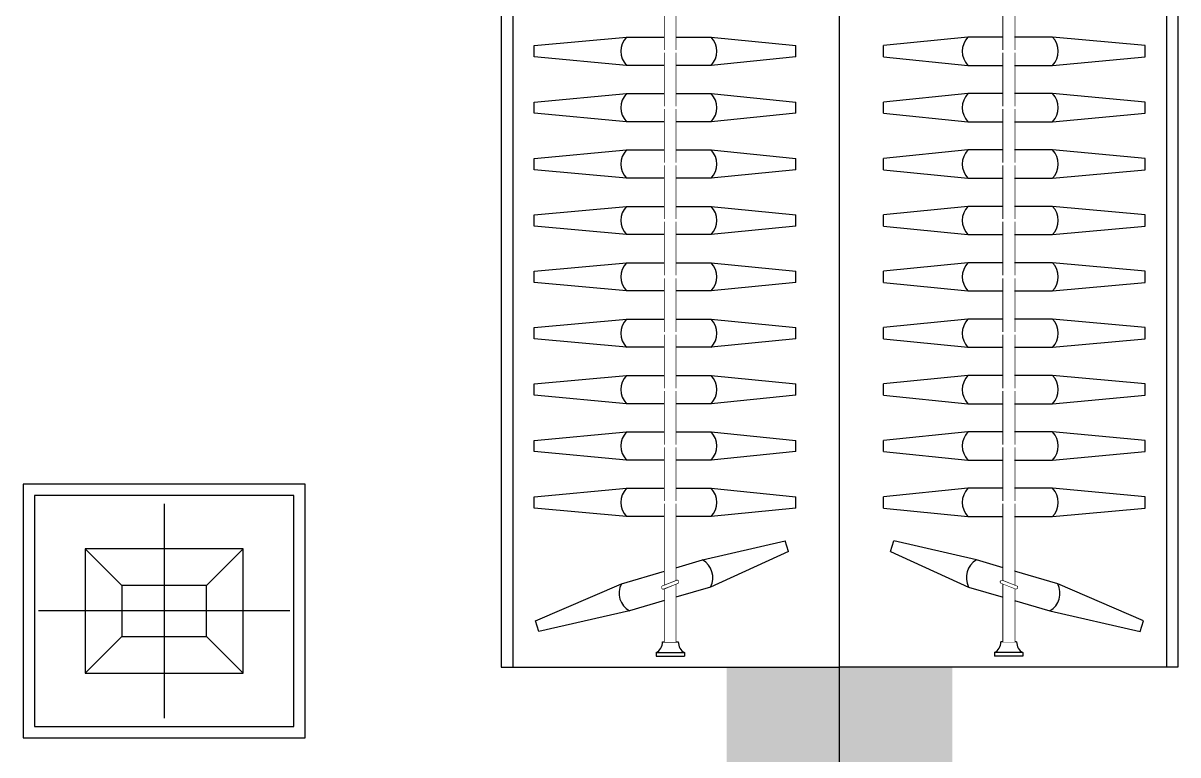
# Model space of a CAD drawing. Header units: millimetres. Extents: x -807114 to 42513, y -468455 to -61603.
# Drawn here: x 17732 to 19780, y -169035 to -167737 of the extents above; entities that cross this region are included whole.
import ezdxf

# ---------------------------------------------------------------- set-up
doc = ezdxf.new("R2010")
doc.units = ezdxf.units.MM
doc.header["$LTSCALE"] = 1000
doc.linetypes.add('DASH', pattern=[0.35, 0.25, -0.1])
doc.layers.add('FF-FURN', color=51, linetype='Continuous')
doc.layers.add('建-轴', color=1, linetype='Continuous')

# ---------------------------------------------------------------- blocks, each defined once
blk = doc.blocks.new('4afafaf2f2')
at = {"color": 59, "linetype": 'Continuous'}
for p, q in [((2143430.6, -977614.7), (2143430.6, -977169.2)), ((2143620.6, -977392), (2143240.6, -977392))]:
    blk.add_line(p, q, dxfattribs=at)
at = {"color": 57, "linetype": 'Continuous'}
for p, q in [((2143385.6, -977317), (2143320.6, -977252)), ((2143475.6, -977317), (2143540.6, -977252)), ((2143385.6, -977467), (2143320.6, -977532)), ((2143475.6, -977467), (2143540.6, -977532))]:
    blk.add_line(p, q, dxfattribs=at)
for points in [[(2143225.6, -977622), (2143635.6, -977622), (2143635.6, -977162), (2143225.6, -977162)], [(2143475.6, -977467), (2143475.6, -977317), (2143385.6, -977317), (2143385.6, -977467)]]:
    blk.add_lwpolyline(points, close=True, dxfattribs=at)
at = {"layer": 'FF-FURN'}
for points in [[(2143205.6, -977642), (2143655.6, -977642), (2143655.6, -977142), (2143205.6, -977142)], [(2143540.6, -977532), (2143540.6, -977252), (2143320.6, -977252), (2143320.6, -977532)]]:
    blk.add_lwpolyline(points, close=True, dxfattribs=at)

msp = doc.modelspace()

# ---------------------------------------------------------------- hatches: boundary and pattern name
h = msp.add_hatch(color=251)
h.dxf.hatch_style = 1
h.paths.add_polyline_path([(18979.8, -168879.6), (18979.8, -169279.6), (19379.8, -169279.6), (19379.8, -168879.6)])

# ---------------------------------------------------------------- linework, layer by layer
at = {"color": 8, "ltscale": 750}
for p, q in [((19179.8, -168879.6), (19179.8, -166379.6)), ((19179.8, -168879.6), (19179.8, -166379.6)), ((19779.8, -166949.3), (19779.8, -168879.6)), ((18579.8, -166979.6), (18579.8, -168879.6)), ((19759.7, -166991.4), (19759.7, -168879.6)), ((18600.6, -167011), (18600.6, -168879.6)), ((18638, -167777.1), (18802.1, -167762.1)), ((18638, -167797.1), (18638, -167777.1)), ((18952.1, -167762.1), (19102.1, -167777.1)), ((19102.1, -167797.1), (19102.1, -167777.1)), ((19557.5, -167812.1), (19721.5, -167797.1)), ((19721.5, -167877.1), (19557.5, -167862.1)), ((19721.5, -167897.1), (19721.5, -167877.1)), ((19557.5, -167912.1), (19721.5, -167897.1)), ((19721.5, -167977.1), (19557.5, -167962.1)), ((19721.5, -167997.1), (19721.5, -167977.1)), ((19557.5, -168012.1), (19721.5, -167997.1))]:
    msp.add_line(p, q, dxfattribs=at)
at = {"color": 8}
for p, q in [((19407.5, -167762.1), (19257.5, -167777.1)), ((19257.5, -167797.1), (19257.5, -167777.1)), ((19721.5, -167777.1), (19557.5, -167762.1)), ((19721.5, -167797.1), (19721.5, -167777.1)), ((18802.1, -167812.1), (18638, -167797.1)), ((19102.1, -167797.1), (18952.1, -167812.1)), ((19257.5, -167797.1), (19407.5, -167812.1)), ((18638, -167877.1), (18802.1, -167862.1)), ((18952.1, -167862.1), (19102.1, -167877.1)), ((19407.5, -167862.1), (19257.5, -167877.1)), ((18638, -167897.1), (18638, -167877.1)), ((19102.1, -167897.1), (19102.1, -167877.1)), ((19257.5, -167897.1), (19257.5, -167877.1)), ((18802.1, -167912.1), (18638, -167897.1)), ((19102.1, -167897.1), (18952.1, -167912.1)), ((19257.5, -167897.1), (19407.5, -167912.1)), ((18638, -167977.1), (18802.1, -167962.1)), ((18952.1, -167962.1), (19102.1, -167977.1)), ((19407.5, -167962.1), (19257.5, -167977.1)), ((18638, -167997.1), (18638, -167977.1)), ((19102.1, -167997.1), (19102.1, -167977.1)), ((19257.5, -167997.1), (19257.5, -167977.1)), ((18802.1, -168012.1), (18638, -167997.1)), ((19102.1, -167997.1), (18952.1, -168012.1)), ((19257.5, -167997.1), (19407.5, -168012.1)), ((18638, -168077.1), (18802.1, -168062.1)), ((18952.1, -168062.1), (19102.1, -168077.1)), ((19407.5, -168062.1), (19257.5, -168077.1)), ((19721.5, -168077.1), (19557.5, -168062.1)), ((18638, -168097.1), (18638, -168077.1)), ((19102.1, -168097.1), (19102.1, -168077.1)), ((19257.5, -168097.1), (19257.5, -168077.1)), ((19721.5, -168097.1), (19721.5, -168077.1)), ((18802.1, -168112.1), (18638, -168097.1)), ((19102.1, -168097.1), (18952.1, -168112.1)), ((19257.5, -168097.1), (19407.5, -168112.1)), ((19557.5, -168112.1), (19721.5, -168097.1)), ((18638, -168177.1), (18802.1, -168162.1)), ((18952.1, -168162.1), (19102.1, -168177.1)), ((19407.5, -168162.1), (19257.5, -168177.1)), ((19721.5, -168177.1), (19557.5, -168162.1)), ((18638, -168197.1), (18638, -168177.1)), ((19102.1, -168197.1), (19102.1, -168177.1)), ((19257.5, -168197.1), (19257.5, -168177.1)), ((19721.5, -168197.1), (19721.5, -168177.1)), ((18802.1, -168212.1), (18638, -168197.1)), ((19102.1, -168197.1), (18952.1, -168212.1)), ((19257.5, -168197.1), (19407.5, -168212.1)), ((19557.5, -168212.1), (19721.5, -168197.1)), ((18638, -168277.1), (18802.1, -168262.1)), ((18952.1, -168262.1), (19102.1, -168277.1)), ((19407.5, -168262.1), (19257.5, -168277.1)), ((19721.5, -168277.1), (19557.5, -168262.1)), ((18638, -168297.1), (18638, -168277.1)), ((19102.1, -168297.1), (19102.1, -168277.1)), ((19257.5, -168297.1), (19257.5, -168277.1)), ((19721.5, -168297.1), (19721.5, -168277.1)), ((18802.1, -168312.1), (18638, -168297.1)), ((19102.1, -168297.1), (18952.1, -168312.1)), ((19257.5, -168297.1), (19407.5, -168312.1)), ((19557.5, -168312.1), (19721.5, -168297.1)), ((18638, -168377.1), (18802.1, -168362.1)), ((18952.1, -168362.1), (19102.1, -168377.1)), ((19407.5, -168362.1), (19257.5, -168377.1)), ((19721.5, -168377.1), (19557.5, -168362.1)), ((18638, -168397.1), (18638, -168377.1)), ((19102.1, -168397.1), (19102.1, -168377.1)), ((19257.5, -168397.1), (19257.5, -168377.1)), ((19721.5, -168397.1), (19721.5, -168377.1)), ((18802.1, -168412.1), (18638, -168397.1)), ((19102.1, -168397.1), (18952.1, -168412.1)), ((19257.5, -168397.1), (19407.5, -168412.1)), ((19557.5, -168412.1), (19721.5, -168397.1)), ((18638, -168477.1), (18802.1, -168462.1)), ((18638, -168497.1), (18638, -168477.1)), ((18952.1, -168462.1), (19102.1, -168477.1)), ((19102.1, -168497.1), (19102.1, -168477.1)), ((19407.5, -168462.1), (19257.5, -168477.1)), ((19257.5, -168497.1), (19257.5, -168477.1)), ((19721.5, -168477.1), (19557.5, -168462.1)), ((19721.5, -168497.1), (19721.5, -168477.1)), ((18802.1, -168512.1), (18638, -168497.1)), ((19102.1, -168497.1), (18952.1, -168512.1)), ((19257.5, -168497.1), (19407.5, -168512.1)), ((19557.5, -168512.1), (19721.5, -168497.1)), ((18638, -168577.1), (18802.1, -168562.1)), ((18638, -168597.1), (18638, -168577.1)), ((18952.1, -168562.1), (19102.1, -168577.1)), ((19102.1, -168597.1), (19102.1, -168577.1)), ((19407.5, -168562.1), (19257.5, -168577.1)), ((19257.5, -168597.1), (19257.5, -168577.1)), ((19721.5, -168577.1), (19557.5, -168562.1)), ((19721.5, -168597.1), (19721.5, -168577.1)), ((18802.1, -168612.1), (18638, -168597.1)), ((19102.1, -168597.1), (18952.1, -168612.1)), ((19257.5, -168597.1), (19407.5, -168612.1)), ((19557.5, -168612.1), (19721.5, -168597.1)), ((18936.8, -168689.2), (19083.5, -168655)), ((19089.2, -168674.2), (19083.5, -168655)), ((19270.4, -168674.2), (19276.1, -168655)), ((19422.8, -168689.2), (19276.1, -168655)), ((19089.2, -168674.2), (18950.9, -168737.2)), ((19270.4, -168674.2), (19408.6, -168737.2)), ((18640.8, -168796.9), (18792.9, -168731.7)), ((19718.7, -168796.9), (19566.6, -168731.7)), ((18807.1, -168779.6), (18646.5, -168816.1)), ((19552.5, -168779.6), (19713.1, -168816.1)), ((18646.5, -168816.1), (18640.8, -168796.9)), ((19713.1, -168816.1), (19718.7, -168796.9)), ((18865.8, -168834.6), (18893.8, -168834.6)), ((18865.8, -168834.6), (18893.8, -168834.6)), ((19493.8, -168834.6), (19465.8, -168834.6)), ((19493.8, -168834.6), (19465.8, -168834.6)), ((18854.8, -168853.6), (18904.8, -168853.6)), ((18854.8, -168853.6), (18854.8, -168859.6)), ((18854.8, -168853.6), (18904.8, -168853.6)), ((18854.8, -168853.6), (18854.8, -168859.6)), ((18854.8, -168859.6), (18904.8, -168859.6)), ((18904.8, -168853.6), (18904.8, -168859.6)), ((18904.8, -168853.6), (18904.8, -168859.6)), ((19504.8, -168853.6), (19454.8, -168853.6)), ((19454.8, -168853.6), (19454.8, -168859.6)), ((19504.8, -168853.6), (19454.8, -168853.6)), ((19454.8, -168853.6), (19454.8, -168859.6)), ((19504.8, -168859.6), (19454.8, -168859.6)), ((19504.8, -168853.6), (19504.8, -168859.6)), ((19504.8, -168853.6), (19504.8, -168859.6))]:
    msp.add_line(p, q, dxfattribs=at)
at = {"ltscale": 750}
for p in [(18579.8, -168879.6), (19779.8, -168879.6)]:
    msp.add_line(p, (19179.8, -168879.6), dxfattribs=at)
at = {"color": 8, "ltscale": 750}
for points in [[(18889.4, -168834.6), (18889.4, -166712.4), (18869.4, -166712.4), (18869.4, -168834.6)], [(19470.1, -168834.6), (19470.1, -166715.2), (19490.1, -166715.2), (19490.1, -168834.6)]]:
    msp.add_lwpolyline(points, close=True, dxfattribs=at)
for centre, start, end in [((18828.3, -167787.1), 136.3972, 223.6028), ((18925.8, -167787.1), 316.3972, 43.6028), ((19531.2, -167787.1), 316.3972, 43.6028), ((19531.2, -167887.1), 316.3972, 43.6028), ((19531.2, -167987.1), 316.3972, 43.6028)]:
    msp.add_arc(centre, 36.3, start, end, dxfattribs=at)
at = {"color": 250}
for centre, start, end in [((19433.7, -167787.1), 136.3972, 223.6028), ((18828.3, -167887.1), 136.3972, 223.6028), ((18925.8, -167887.1), 316.3972, 43.6028), ((19433.7, -167887.1), 136.3972, 223.6028), ((18828.3, -167987.1), 136.3972, 223.6028), ((18925.8, -167987.1), 316.3972, 43.6028), ((19433.7, -167987.1), 136.3972, 223.6028), ((18828.3, -168087.1), 136.3972, 223.6028), ((18925.8, -168087.1), 316.3972, 43.6028), ((19433.7, -168087.1), 136.3972, 223.6028), ((19531.2, -168087.1), 316.3972, 43.6028), ((18828.3, -168187.1), 136.3972, 223.6028), ((18925.8, -168187.1), 316.3972, 43.6028), ((19433.7, -168187.1), 136.3972, 223.6028), ((19531.2, -168187.1), 316.3972, 43.6028), ((18828.3, -168287.1), 136.3972, 223.6028), ((18925.8, -168287.1), 316.3972, 43.6028), ((19433.7, -168287.1), 136.3972, 223.6028), ((19531.2, -168287.1), 316.3972, 43.6028), ((18828.3, -168387.1), 136.3972, 223.6028), ((18925.8, -168387.1), 316.3972, 43.6028), ((19433.7, -168387.1), 136.3972, 223.6028), ((19531.2, -168387.1), 316.3972, 43.6028), ((18828.3, -168487.1), 136.3972, 223.6028), ((18925.8, -168487.1), 316.3972, 43.6028), ((19433.7, -168487.1), 136.3972, 223.6028), ((19531.2, -168487.1), 316.3972, 43.6028), ((18828.3, -168587.1), 136.3972, 223.6028), ((18925.8, -168587.1), 316.3972, 43.6028), ((19433.7, -168587.1), 136.3972, 223.6028), ((19531.2, -168587.1), 316.3972, 43.6028), ((18918.7, -168720.6), 332.8523, 60.0579), ((19440.9, -168720.6), 119.9421, 207.1477), ((18825.2, -168748.2), 152.8523, 240.0579), ((19534.4, -168748.2), 299.9421, 27.1477)]:
    msp.add_arc(centre, 36.3, start, end, dxfattribs=at)
at = {"color": 8}
for centre, start, end in [((18843.8, -168834.6), 299.9156, 359.9473), ((18843.8, -168834.6), 299.9156, 359.9473), ((18915.7, -168834.6), 180.0527, 240.0844), ((18915.7, -168834.6), 180.0527, 240.0844), ((19443.8, -168834.6), 299.9156, 359.9473), ((19443.8, -168834.6), 299.9156, 359.9473), ((19515.7, -168834.6), 180.0527, 240.0844), ((19515.7, -168834.6), 180.0527, 240.0844)]:
    msp.add_arc(centre, 21.9, start, end, dxfattribs=at)
at = {"layer": '建-轴', "linetype": 'DASH'}
msp.add_line((19179.8, -178919.6), (19179.8, -164359.6), dxfattribs=at)

# ---------------------------------------------------------------- block references
at = {"rotation": 90.00000000000018}
msp.add_blockref('4afafaf2f2', (-959410, -2312210.3), dxfattribs=at)

# ---------------------------------------------------------------- next in the draw order: wipeouts: each hides what was drawn before it
at = {"color": 8, "ltscale": 750}
for points in [[(18889.4, -168834.6), (18889.4, -166712.4), (18869.4, -166712.4), (18869.4, -168834.6)], [(19470.1, -168834.6), (19470.1, -166715.2), (19490.1, -166715.2), (19490.1, -168834.6)]]:
    msp.add_wipeout(points, dxfattribs=at)

# ---------------------------------------------------------------- next in the draw order: linework, layer by layer
at = {"color": 8}
for p, q in [((18802.1, -167762.1), (18869.4, -167762.1)), ((18889.4, -167762.1), (18952.1, -167762.1)), ((19470.1, -167762.1), (19407.5, -167762.1)), ((19557.5, -167762.1), (19490.1, -167762.1)), ((18869.4, -167812.1), (18802.1, -167812.1)), ((18952.1, -167812.1), (18889.4, -167812.1)), ((18802.1, -167862.1), (18869.4, -167862.1)), ((18889.4, -167862.1), (18952.1, -167862.1)), ((18869.4, -167912.1), (18802.1, -167912.1)), ((18952.1, -167912.1), (18889.4, -167912.1)), ((18802.1, -167962.1), (18869.4, -167962.1)), ((18889.4, -167962.1), (18952.1, -167962.1)), ((18869.4, -168012.1), (18802.1, -168012.1)), ((18952.1, -168012.1), (18889.4, -168012.1)), ((19407.5, -168012.1), (19470.1, -168012.1)), ((19490.1, -168012.1), (19557.5, -168012.1)), ((18802.1, -168062.1), (18869.4, -168062.1)), ((18889.4, -168062.1), (18952.1, -168062.1)), ((19470.1, -168062.1), (19407.5, -168062.1)), ((19557.5, -168062.1), (19490.1, -168062.1)), ((18869.4, -168112.1), (18802.1, -168112.1)), ((18952.1, -168112.1), (18889.4, -168112.1)), ((19407.5, -168112.1), (19470.1, -168112.1)), ((19490.1, -168112.1), (19557.5, -168112.1)), ((18802.1, -168162.1), (18869.4, -168162.1)), ((18889.4, -168162.1), (18952.1, -168162.1)), ((19470.1, -168162.1), (19407.5, -168162.1)), ((19557.5, -168162.1), (19490.1, -168162.1)), ((18869.4, -168212.1), (18802.1, -168212.1)), ((18952.1, -168212.1), (18889.4, -168212.1)), ((19407.5, -168212.1), (19470.1, -168212.1)), ((19490.1, -168212.1), (19557.5, -168212.1)), ((18802.1, -168262.1), (18869.4, -168262.1)), ((18889.4, -168262.1), (18952.1, -168262.1)), ((19470.1, -168262.1), (19407.5, -168262.1)), ((19557.5, -168262.1), (19490.1, -168262.1)), ((18869.4, -168312.1), (18802.1, -168312.1)), ((18952.1, -168312.1), (18889.4, -168312.1)), ((19407.5, -168312.1), (19470.1, -168312.1)), ((19490.1, -168312.1), (19557.5, -168312.1)), ((18802.1, -168362.1), (18869.4, -168362.1)), ((18889.4, -168362.1), (18952.1, -168362.1)), ((19470.1, -168362.1), (19407.5, -168362.1)), ((19557.5, -168362.1), (19490.1, -168362.1)), ((18869.4, -168412.1), (18802.1, -168412.1)), ((18952.1, -168412.1), (18889.4, -168412.1)), ((19407.5, -168412.1), (19470.1, -168412.1)), ((19490.1, -168412.1), (19557.5, -168412.1)), ((18802.1, -168462.1), (18869.4, -168462.1)), ((18889.4, -168462.1), (18952.1, -168462.1)), ((19470.1, -168462.1), (19407.5, -168462.1)), ((19557.5, -168462.1), (19490.1, -168462.1)), ((18869.4, -168512.1), (18802.1, -168512.1)), ((18952.1, -168512.1), (18889.4, -168512.1)), ((19407.5, -168512.1), (19470.1, -168512.1)), ((19490.1, -168512.1), (19557.5, -168512.1)), ((18802.1, -168562.1), (18869.4, -168562.1)), ((18889.4, -168562.1), (18952.1, -168562.1)), ((19470.1, -168562.1), (19407.5, -168562.1)), ((19557.5, -168562.1), (19490.1, -168562.1)), ((18869.4, -168612.1), (18802.1, -168612.1)), ((18952.1, -168612.1), (18889.4, -168612.1)), ((19407.5, -168612.1), (19470.1, -168612.1)), ((19490.1, -168612.1), (19557.5, -168612.1)), ((18889.4, -168703.2), (18936.8, -168689.2)), ((19470.1, -168703.2), (19422.8, -168689.2)), ((18869.4, -168761.2), (18807.1, -168779.6)), ((19490.1, -168761.2), (19552.5, -168779.6))]:
    msp.add_line(p, q, dxfattribs=at)
at = {"color": 8, "ltscale": 750}
for p, q in [((19407.5, -167812.1), (19470.1, -167812.1)), ((19490.1, -167812.1), (19557.5, -167812.1)), ((19470.1, -167862.1), (19407.5, -167862.1)), ((19557.5, -167862.1), (19490.1, -167862.1)), ((19407.5, -167912.1), (19470.1, -167912.1)), ((19490.1, -167912.1), (19557.5, -167912.1)), ((19470.1, -167962.1), (19407.5, -167962.1)), ((19557.5, -167962.1), (19490.1, -167962.1))]:
    msp.add_line(p, q, dxfattribs=at)
for points in [[(18889.7, -168731.6), (18893, -168730.3), (18893.5, -168729.9), (18893.8, -168729.6), (18894, -168729.3), (18894.1, -168728.8), (18894.2, -168728.4), (18894.2, -168728), (18894.2, -168727.7), (18894.1, -168727.3), (18893.9, -168727.1), (18893.8, -168726.8), (18893.6, -168726.5), (18893.3, -168726.3), (18893.1, -168726.1), (18892.8, -168726), (18892.6, -168725.9), (18892.2, -168725.8), (18891.8, -168725.7), (18891.4, -168725.7), (18891.3, -168725.8), (18865.7, -168735.8), (18865.6, -168735.9), (18865.5, -168736), (18865.3, -168736.2), (18865.2, -168736.2), (18865.1, -168736.4), (18865, -168736.5), (18864.9, -168736.7), (18864.8, -168736.9), (18864.7, -168737.1), (18864.7, -168737.3), (18864.6, -168737.5), (18864.6, -168737.9), (18864.6, -168738.1), (18864.6, -168738.2), (18864.6, -168738.4), (18864.7, -168738.6), (18864.8, -168738.9), (18864.9, -168739), (18865, -168739.2), (18865, -168739.3), (18865.1, -168739.4), (18865.3, -168739.6), (18865.4, -168739.7), (18865.5, -168739.8), (18865.6, -168739.9), (18865.7, -168740), (18865.9, -168740.1), (18866, -168740.1), (18866.2, -168740.2), (18866.3, -168740.3), (18866.5, -168740.3), (18866.7, -168740.3), (18866.8, -168740.4), (18867, -168740.4), (18867.2, -168740.4), (18867.3, -168740.3), (18867.5, -168740.3), (18867.7, -168740.2)], [(19469.8, -168731.6), (19466.6, -168730.3), (19466, -168729.9), (19465.8, -168729.6), (19465.6, -168729.3), (19465.4, -168728.8), (19465.4, -168728.4), (19465.4, -168728), (19465.4, -168727.7), (19465.5, -168727.3), (19465.6, -168727.1), (19465.8, -168726.8), (19466, -168726.5), (19466.2, -168726.3), (19466.5, -168726.1), (19466.8, -168726), (19467, -168725.9), (19467.4, -168725.8), (19467.8, -168725.7), (19468.2, -168725.7), (19468.2, -168725.8), (19493.9, -168735.8), (19494, -168735.9), (19494.1, -168736), (19494.2, -168736.2), (19494.3, -168736.2), (19494.4, -168736.4), (19494.5, -168736.5), (19494.7, -168736.7), (19494.7, -168736.9), (19494.8, -168737.1), (19494.9, -168737.3), (19494.9, -168737.5), (19494.9, -168737.9), (19495, -168738.1), (19494.9, -168738.2), (19494.9, -168738.4), (19494.9, -168738.6), (19494.8, -168738.9), (19494.7, -168739), (19494.6, -168739.2), (19494.5, -168739.3), (19494.4, -168739.4), (19494.3, -168739.6), (19494.2, -168739.7), (19494.1, -168739.8), (19493.9, -168739.9), (19493.8, -168740), (19493.7, -168740.1), (19493.5, -168740.1), (19493.4, -168740.2), (19493.2, -168740.3), (19493, -168740.3), (19492.8, -168740.3), (19492.7, -168740.4), (19492.6, -168740.4), (19492.4, -168740.4), (19492.2, -168740.3), (19492, -168740.3), (19491.8, -168740.2)]]:
    msp.add_lwpolyline(points, close=True, dxfattribs=at)

# ---------------------------------------------------------------- next in the draw order: wipeouts: each hides what was drawn before it
for points in [[(18889.6, -167789.5), (18893.1, -167789.5), (18893.8, -167789.3), (18894.1, -167789.1), (18894.4, -167788.9), (18894.7, -167788.5), (18894.9, -167788.2), (18895, -167787.9), (18895.1, -167787.5), (18895.2, -167787.2), (18895.1, -167786.9), (18895.1, -167786.5), (18895, -167786.2), (18894.9, -167785.9), (18894.7, -167785.7), (18894.5, -167785.4), (18894.3, -167785.2), (18894, -167785), (18893.6, -167784.8), (18893.3, -167784.7), (18893.2, -167784.7), (18865.7, -167784.7), (18865.5, -167784.7), (18865.4, -167784.7), (18865.2, -167784.8), (18865.1, -167784.9), (18864.9, -167785), (18864.8, -167785.1), (18864.6, -167785.2), (18864.5, -167785.3), (18864.3, -167785.5), (18864.2, -167785.6), (18864, -167785.9), (18863.9, -167786.2), (18863.8, -167786.3), (18863.8, -167786.5), (18863.7, -167786.6), (18863.7, -167786.9), (18863.7, -167787.2), (18863.7, -167787.3), (18863.7, -167787.5), (18863.8, -167787.7), (18863.8, -167787.8), (18863.9, -167788), (18863.9, -167788.1), (18864, -167788.3), (18864.1, -167788.4), (18864.2, -167788.6), (18864.3, -167788.7), (18864.4, -167788.8), (18864.5, -167788.9), (18864.6, -167789), (18864.8, -167789.1), (18865, -167789.2), (18865.1, -167789.3), (18865.2, -167789.3), (18865.4, -167789.4), (18865.5, -167789.5), (18865.7, -167789.5), (18865.9, -167789.5)], [(19470, -167789.5), (19466.5, -167789.5), (19465.8, -167789.3), (19465.5, -167789.1), (19465.2, -167788.9), (19464.9, -167788.5), (19464.7, -167788.2), (19464.5, -167787.9), (19464.4, -167787.5), (19464.4, -167787.2), (19464.4, -167786.9), (19464.5, -167786.5), (19464.5, -167786.2), (19464.7, -167785.9), (19464.9, -167785.7), (19465.1, -167785.4), (19465.2, -167785.2), (19465.6, -167785), (19465.9, -167784.8), (19466.3, -167784.7), (19466.4, -167784.7), (19493.9, -167784.7), (19494, -167784.7), (19494.1, -167784.7), (19494.4, -167784.8), (19494.5, -167784.9), (19494.6, -167785), (19494.8, -167785.1), (19495, -167785.2), (19495.1, -167785.3), (19495.2, -167785.5), (19495.4, -167785.6), (19495.5, -167785.9), (19495.6, -167786.2), (19495.7, -167786.3), (19495.8, -167786.5), (19495.8, -167786.6), (19495.8, -167786.9), (19495.8, -167787.2), (19495.8, -167787.3), (19495.8, -167787.5), (19495.8, -167787.7), (19495.7, -167787.8), (19495.7, -167788), (19495.6, -167788.1), (19495.5, -167788.3), (19495.4, -167788.4), (19495.4, -167788.6), (19495.3, -167788.7), (19495.2, -167788.8), (19495, -167788.9), (19494.9, -167789), (19494.8, -167789.1), (19494.6, -167789.2), (19494.5, -167789.3), (19494.4, -167789.3), (19494.2, -167789.4), (19494, -167789.5), (19493.8, -167789.5), (19493.6, -167789.5)], [(18889.6, -167889.5), (18893.1, -167889.5), (18893.8, -167889.3), (18894.1, -167889.1), (18894.4, -167888.9), (18894.7, -167888.5), (18894.9, -167888.2), (18895, -167887.9), (18895.1, -167887.5), (18895.2, -167887.2), (18895.1, -167886.9), (18895.1, -167886.5), (18895, -167886.2), (18894.9, -167885.9), (18894.7, -167885.7), (18894.5, -167885.4), (18894.3, -167885.2), (18894, -167885), (18893.6, -167884.8), (18893.3, -167884.7), (18893.2, -167884.7), (18865.7, -167884.7), (18865.5, -167884.7), (18865.4, -167884.7), (18865.2, -167884.8), (18865.1, -167884.9), (18864.9, -167885), (18864.8, -167885.1), (18864.6, -167885.2), (18864.5, -167885.3), (18864.3, -167885.5), (18864.2, -167885.6), (18864, -167885.9), (18863.9, -167886.2), (18863.8, -167886.3), (18863.8, -167886.5), (18863.7, -167886.6), (18863.7, -167886.9), (18863.7, -167887.2), (18863.7, -167887.3), (18863.7, -167887.5), (18863.8, -167887.7), (18863.8, -167887.8), (18863.9, -167888), (18863.9, -167888.1), (18864, -167888.3), (18864.1, -167888.4), (18864.2, -167888.6), (18864.3, -167888.7), (18864.4, -167888.8), (18864.5, -167888.9), (18864.6, -167889), (18864.8, -167889.1), (18865, -167889.2), (18865.1, -167889.3), (18865.2, -167889.3), (18865.4, -167889.4), (18865.5, -167889.5), (18865.7, -167889.5), (18865.9, -167889.5)], [(19470, -167889.5), (19466.5, -167889.5), (19465.8, -167889.3), (19465.5, -167889.1), (19465.2, -167888.9), (19464.9, -167888.5), (19464.7, -167888.2), (19464.5, -167887.9), (19464.4, -167887.5), (19464.4, -167887.2), (19464.4, -167886.9), (19464.5, -167886.5), (19464.5, -167886.2), (19464.7, -167885.9), (19464.9, -167885.7), (19465.1, -167885.4), (19465.2, -167885.2), (19465.6, -167885), (19465.9, -167884.8), (19466.3, -167884.7), (19466.4, -167884.7), (19493.9, -167884.7), (19494, -167884.7), (19494.1, -167884.7), (19494.4, -167884.8), (19494.5, -167884.9), (19494.6, -167885), (19494.8, -167885.1), (19495, -167885.2), (19495.1, -167885.3), (19495.2, -167885.5), (19495.4, -167885.6), (19495.5, -167885.9), (19495.6, -167886.2), (19495.7, -167886.3), (19495.8, -167886.5), (19495.8, -167886.6), (19495.8, -167886.9), (19495.8, -167887.2), (19495.8, -167887.3), (19495.8, -167887.5), (19495.8, -167887.7), (19495.7, -167887.8), (19495.7, -167888), (19495.6, -167888.1), (19495.5, -167888.3), (19495.4, -167888.4), (19495.4, -167888.6), (19495.3, -167888.7), (19495.2, -167888.8), (19495, -167888.9), (19494.9, -167889), (19494.8, -167889.1), (19494.6, -167889.2), (19494.5, -167889.3), (19494.4, -167889.3), (19494.2, -167889.4), (19494, -167889.5), (19493.8, -167889.5), (19493.6, -167889.5)], [(18889.6, -167989.5), (18893.1, -167989.5), (18893.8, -167989.3), (18894.1, -167989.1), (18894.4, -167988.9), (18894.7, -167988.5), (18894.9, -167988.2), (18895, -167987.9), (18895.1, -167987.5), (18895.2, -167987.2), (18895.1, -167986.9), (18895.1, -167986.5), (18895, -167986.2), (18894.9, -167985.9), (18894.7, -167985.7), (18894.5, -167985.4), (18894.3, -167985.2), (18894, -167985), (18893.6, -167984.8), (18893.3, -167984.7), (18893.2, -167984.7), (18865.7, -167984.7), (18865.5, -167984.7), (18865.4, -167984.7), (18865.2, -167984.8), (18865.1, -167984.9), (18864.9, -167985), (18864.8, -167985.1), (18864.6, -167985.2), (18864.5, -167985.3), (18864.3, -167985.5), (18864.2, -167985.6), (18864, -167985.9), (18863.9, -167986.2), (18863.8, -167986.3), (18863.8, -167986.5), (18863.7, -167986.6), (18863.7, -167986.9), (18863.7, -167987.2), (18863.7, -167987.3), (18863.7, -167987.5), (18863.8, -167987.7), (18863.8, -167987.8), (18863.9, -167988), (18863.9, -167988.1), (18864, -167988.3), (18864.1, -167988.4), (18864.2, -167988.6), (18864.3, -167988.7), (18864.4, -167988.8), (18864.5, -167988.9), (18864.6, -167989), (18864.8, -167989.1), (18865, -167989.2), (18865.1, -167989.3), (18865.2, -167989.3), (18865.4, -167989.4), (18865.5, -167989.5), (18865.7, -167989.5), (18865.9, -167989.5)], [(19470, -167989.5), (19466.5, -167989.5), (19465.8, -167989.3), (19465.5, -167989.1), (19465.2, -167988.9), (19464.9, -167988.5), (19464.7, -167988.2), (19464.5, -167987.9), (19464.4, -167987.5), (19464.4, -167987.2), (19464.4, -167986.9), (19464.5, -167986.5), (19464.5, -167986.2), (19464.7, -167985.9), (19464.9, -167985.7), (19465.1, -167985.4), (19465.2, -167985.2), (19465.6, -167985), (19465.9, -167984.8), (19466.3, -167984.7), (19466.4, -167984.7), (19493.9, -167984.7), (19494, -167984.7), (19494.1, -167984.7), (19494.4, -167984.8), (19494.5, -167984.9), (19494.6, -167985), (19494.8, -167985.1), (19495, -167985.2), (19495.1, -167985.3), (19495.2, -167985.5), (19495.4, -167985.6), (19495.5, -167985.9), (19495.6, -167986.2), (19495.7, -167986.3), (19495.8, -167986.5), (19495.8, -167986.6), (19495.8, -167986.9), (19495.8, -167987.2), (19495.8, -167987.3), (19495.8, -167987.5), (19495.8, -167987.7), (19495.7, -167987.8), (19495.7, -167988), (19495.6, -167988.1), (19495.5, -167988.3), (19495.4, -167988.4), (19495.4, -167988.6), (19495.3, -167988.7), (19495.2, -167988.8), (19495, -167988.9), (19494.9, -167989), (19494.8, -167989.1), (19494.6, -167989.2), (19494.5, -167989.3), (19494.4, -167989.3), (19494.2, -167989.4), (19494, -167989.5), (19493.8, -167989.5), (19493.6, -167989.5)], [(18889.6, -168089.5), (18893.1, -168089.5), (18893.8, -168089.3), (18894.1, -168089.1), (18894.4, -168088.9), (18894.7, -168088.5), (18894.9, -168088.2), (18895, -168087.9), (18895.1, -168087.5), (18895.2, -168087.2), (18895.1, -168086.9), (18895.1, -168086.5), (18895, -168086.2), (18894.9, -168085.9), (18894.7, -168085.7), (18894.5, -168085.4), (18894.3, -168085.2), (18894, -168085), (18893.6, -168084.8), (18893.3, -168084.7), (18893.2, -168084.7), (18865.7, -168084.7), (18865.5, -168084.7), (18865.4, -168084.7), (18865.2, -168084.8), (18865.1, -168084.9), (18864.9, -168085), (18864.8, -168085.1), (18864.6, -168085.2), (18864.5, -168085.3), (18864.3, -168085.5), (18864.2, -168085.6), (18864, -168085.9), (18863.9, -168086.2), (18863.8, -168086.3), (18863.8, -168086.5), (18863.7, -168086.6), (18863.7, -168086.9), (18863.7, -168087.2), (18863.7, -168087.3), (18863.7, -168087.5), (18863.8, -168087.7), (18863.8, -168087.8), (18863.9, -168088), (18863.9, -168088.1), (18864, -168088.3), (18864.1, -168088.4), (18864.2, -168088.6), (18864.3, -168088.7), (18864.4, -168088.8), (18864.5, -168088.9), (18864.6, -168089), (18864.8, -168089.1), (18865, -168089.2), (18865.1, -168089.3), (18865.2, -168089.3), (18865.4, -168089.4), (18865.5, -168089.5), (18865.7, -168089.5), (18865.9, -168089.5)], [(19470, -168089.5), (19466.5, -168089.5), (19465.8, -168089.3), (19465.5, -168089.1), (19465.2, -168088.9), (19464.9, -168088.5), (19464.7, -168088.2), (19464.5, -168087.9), (19464.4, -168087.5), (19464.4, -168087.2), (19464.4, -168086.9), (19464.5, -168086.5), (19464.5, -168086.2), (19464.7, -168085.9), (19464.9, -168085.7), (19465.1, -168085.4), (19465.2, -168085.2), (19465.6, -168085), (19465.9, -168084.8), (19466.3, -168084.7), (19466.4, -168084.7), (19493.9, -168084.7), (19494, -168084.7), (19494.1, -168084.7), (19494.4, -168084.8), (19494.5, -168084.9), (19494.6, -168085), (19494.8, -168085.1), (19495, -168085.2), (19495.1, -168085.3), (19495.2, -168085.5), (19495.4, -168085.6), (19495.5, -168085.9), (19495.6, -168086.2), (19495.7, -168086.3), (19495.8, -168086.5), (19495.8, -168086.6), (19495.8, -168086.9), (19495.8, -168087.2), (19495.8, -168087.3), (19495.8, -168087.5), (19495.8, -168087.7), (19495.7, -168087.8), (19495.7, -168088), (19495.6, -168088.1), (19495.5, -168088.3), (19495.4, -168088.4), (19495.4, -168088.6), (19495.3, -168088.7), (19495.2, -168088.8), (19495, -168088.9), (19494.9, -168089), (19494.8, -168089.1), (19494.6, -168089.2), (19494.5, -168089.3), (19494.4, -168089.3), (19494.2, -168089.4), (19494, -168089.5), (19493.8, -168089.5), (19493.6, -168089.5)], [(18889.6, -168189.5), (18893.1, -168189.5), (18893.8, -168189.3), (18894.1, -168189.1), (18894.4, -168188.9), (18894.7, -168188.5), (18894.9, -168188.2), (18895, -168187.9), (18895.1, -168187.5), (18895.2, -168187.2), (18895.1, -168186.9), (18895.1, -168186.5), (18895, -168186.2), (18894.9, -168185.9), (18894.7, -168185.7), (18894.5, -168185.4), (18894.3, -168185.2), (18894, -168185), (18893.6, -168184.8), (18893.3, -168184.7), (18893.2, -168184.7), (18865.7, -168184.7), (18865.5, -168184.7), (18865.4, -168184.7), (18865.2, -168184.8), (18865.1, -168184.9), (18864.9, -168185), (18864.8, -168185.1), (18864.6, -168185.2), (18864.5, -168185.3), (18864.3, -168185.5), (18864.2, -168185.6), (18864, -168185.9), (18863.9, -168186.2), (18863.8, -168186.3), (18863.8, -168186.5), (18863.7, -168186.6), (18863.7, -168186.9), (18863.7, -168187.2), (18863.7, -168187.3), (18863.7, -168187.5), (18863.8, -168187.7), (18863.8, -168187.8), (18863.9, -168188), (18863.9, -168188.1), (18864, -168188.3), (18864.1, -168188.4), (18864.2, -168188.6), (18864.3, -168188.7), (18864.4, -168188.8), (18864.5, -168188.9), (18864.6, -168189), (18864.8, -168189.1), (18865, -168189.2), (18865.1, -168189.3), (18865.2, -168189.3), (18865.4, -168189.4), (18865.5, -168189.5), (18865.7, -168189.5), (18865.9, -168189.5)], [(19470, -168189.5), (19466.5, -168189.5), (19465.8, -168189.3), (19465.5, -168189.1), (19465.2, -168188.9), (19464.9, -168188.5), (19464.7, -168188.2), (19464.5, -168187.9), (19464.4, -168187.5), (19464.4, -168187.2), (19464.4, -168186.9), (19464.5, -168186.5), (19464.5, -168186.2), (19464.7, -168185.9), (19464.9, -168185.7), (19465.1, -168185.4), (19465.2, -168185.2), (19465.6, -168185), (19465.9, -168184.8), (19466.3, -168184.7), (19466.4, -168184.7), (19493.9, -168184.7), (19494, -168184.7), (19494.1, -168184.7), (19494.4, -168184.8), (19494.5, -168184.9), (19494.6, -168185), (19494.8, -168185.1), (19495, -168185.2), (19495.1, -168185.3), (19495.2, -168185.5), (19495.4, -168185.6), (19495.5, -168185.9), (19495.6, -168186.2), (19495.7, -168186.3), (19495.8, -168186.5), (19495.8, -168186.6), (19495.8, -168186.9), (19495.8, -168187.2), (19495.8, -168187.3), (19495.8, -168187.5), (19495.8, -168187.7), (19495.7, -168187.8), (19495.7, -168188), (19495.6, -168188.1), (19495.5, -168188.3), (19495.4, -168188.4), (19495.4, -168188.6), (19495.3, -168188.7), (19495.2, -168188.8), (19495, -168188.9), (19494.9, -168189), (19494.8, -168189.1), (19494.6, -168189.2), (19494.5, -168189.3), (19494.4, -168189.3), (19494.2, -168189.4), (19494, -168189.5), (19493.8, -168189.5), (19493.6, -168189.5)], [(18889.6, -168289.5), (18893.1, -168289.5), (18893.8, -168289.3), (18894.1, -168289.1), (18894.4, -168288.9), (18894.7, -168288.5), (18894.9, -168288.2), (18895, -168287.9), (18895.1, -168287.5), (18895.2, -168287.2), (18895.1, -168286.9), (18895.1, -168286.5), (18895, -168286.2), (18894.9, -168285.9), (18894.7, -168285.7), (18894.5, -168285.4), (18894.3, -168285.2), (18894, -168285), (18893.6, -168284.8), (18893.3, -168284.7), (18893.2, -168284.7), (18865.7, -168284.7), (18865.5, -168284.7), (18865.4, -168284.7), (18865.2, -168284.8), (18865.1, -168284.9), (18864.9, -168285), (18864.8, -168285.1), (18864.6, -168285.2), (18864.5, -168285.3), (18864.3, -168285.5), (18864.2, -168285.6), (18864, -168285.9), (18863.9, -168286.2), (18863.8, -168286.3), (18863.8, -168286.5), (18863.7, -168286.6), (18863.7, -168286.9), (18863.7, -168287.2), (18863.7, -168287.3), (18863.7, -168287.5), (18863.8, -168287.7), (18863.8, -168287.8), (18863.9, -168288), (18863.9, -168288.1), (18864, -168288.3), (18864.1, -168288.4), (18864.2, -168288.6), (18864.3, -168288.7), (18864.4, -168288.8), (18864.5, -168288.9), (18864.6, -168289), (18864.8, -168289.1), (18865, -168289.2), (18865.1, -168289.3), (18865.2, -168289.3), (18865.4, -168289.4), (18865.5, -168289.5), (18865.7, -168289.5), (18865.9, -168289.5)], [(19470, -168289.5), (19466.5, -168289.5), (19465.8, -168289.3), (19465.5, -168289.1), (19465.2, -168288.9), (19464.9, -168288.5), (19464.7, -168288.2), (19464.5, -168287.9), (19464.4, -168287.5), (19464.4, -168287.2), (19464.4, -168286.9), (19464.5, -168286.5), (19464.5, -168286.2), (19464.7, -168285.9), (19464.9, -168285.7), (19465.1, -168285.4), (19465.2, -168285.2), (19465.6, -168285), (19465.9, -168284.8), (19466.3, -168284.7), (19466.4, -168284.7), (19493.9, -168284.7), (19494, -168284.7), (19494.1, -168284.7), (19494.4, -168284.8), (19494.5, -168284.9), (19494.6, -168285), (19494.8, -168285.1), (19495, -168285.2), (19495.1, -168285.3), (19495.2, -168285.5), (19495.4, -168285.6), (19495.5, -168285.9), (19495.6, -168286.2), (19495.7, -168286.3), (19495.8, -168286.5), (19495.8, -168286.6), (19495.8, -168286.9), (19495.8, -168287.2), (19495.8, -168287.3), (19495.8, -168287.5), (19495.8, -168287.7), (19495.7, -168287.8), (19495.7, -168288), (19495.6, -168288.1), (19495.5, -168288.3), (19495.4, -168288.4), (19495.4, -168288.6), (19495.3, -168288.7), (19495.2, -168288.8), (19495, -168288.9), (19494.9, -168289), (19494.8, -168289.1), (19494.6, -168289.2), (19494.5, -168289.3), (19494.4, -168289.3), (19494.2, -168289.4), (19494, -168289.5), (19493.8, -168289.5), (19493.6, -168289.5)], [(18889.6, -168389.5), (18893.1, -168389.5), (18893.8, -168389.3), (18894.1, -168389.1), (18894.4, -168388.9), (18894.7, -168388.5), (18894.9, -168388.2), (18895, -168387.9), (18895.1, -168387.5), (18895.2, -168387.2), (18895.1, -168386.9), (18895.1, -168386.5), (18895, -168386.2), (18894.9, -168385.9), (18894.7, -168385.7), (18894.5, -168385.4), (18894.3, -168385.2), (18894, -168385), (18893.6, -168384.8), (18893.3, -168384.7), (18893.2, -168384.7), (18865.7, -168384.7), (18865.5, -168384.7), (18865.4, -168384.7), (18865.2, -168384.8), (18865.1, -168384.9), (18864.9, -168385), (18864.8, -168385.1), (18864.6, -168385.2), (18864.5, -168385.3), (18864.3, -168385.5), (18864.2, -168385.6), (18864, -168385.9), (18863.9, -168386.2), (18863.8, -168386.3), (18863.8, -168386.5), (18863.7, -168386.6), (18863.7, -168386.9), (18863.7, -168387.2), (18863.7, -168387.3), (18863.7, -168387.5), (18863.8, -168387.7), (18863.8, -168387.8), (18863.9, -168388), (18863.9, -168388.1), (18864, -168388.3), (18864.1, -168388.4), (18864.2, -168388.6), (18864.3, -168388.7), (18864.4, -168388.8), (18864.5, -168388.9), (18864.6, -168389), (18864.8, -168389.1), (18865, -168389.2), (18865.1, -168389.3), (18865.2, -168389.3), (18865.4, -168389.4), (18865.5, -168389.5), (18865.7, -168389.5), (18865.9, -168389.5)], [(19470, -168389.5), (19466.5, -168389.5), (19465.8, -168389.3), (19465.5, -168389.1), (19465.2, -168388.9), (19464.9, -168388.5), (19464.7, -168388.2), (19464.5, -168387.9), (19464.4, -168387.5), (19464.4, -168387.2), (19464.4, -168386.9), (19464.5, -168386.5), (19464.5, -168386.2), (19464.7, -168385.9), (19464.9, -168385.7), (19465.1, -168385.4), (19465.2, -168385.2), (19465.6, -168385), (19465.9, -168384.8), (19466.3, -168384.7), (19466.4, -168384.7), (19493.9, -168384.7), (19494, -168384.7), (19494.1, -168384.7), (19494.4, -168384.8), (19494.5, -168384.9), (19494.6, -168385), (19494.8, -168385.1), (19495, -168385.2), (19495.1, -168385.3), (19495.2, -168385.5), (19495.4, -168385.6), (19495.5, -168385.9), (19495.6, -168386.2), (19495.7, -168386.3), (19495.8, -168386.5), (19495.8, -168386.6), (19495.8, -168386.9), (19495.8, -168387.2), (19495.8, -168387.3), (19495.8, -168387.5), (19495.8, -168387.7), (19495.7, -168387.8), (19495.7, -168388), (19495.6, -168388.1), (19495.5, -168388.3), (19495.4, -168388.4), (19495.4, -168388.6), (19495.3, -168388.7), (19495.2, -168388.8), (19495, -168388.9), (19494.9, -168389), (19494.8, -168389.1), (19494.6, -168389.2), (19494.5, -168389.3), (19494.4, -168389.3), (19494.2, -168389.4), (19494, -168389.5), (19493.8, -168389.5), (19493.6, -168389.5)], [(18889.6, -168489.5), (18893.1, -168489.5), (18893.8, -168489.3), (18894.1, -168489.1), (18894.4, -168488.9), (18894.7, -168488.5), (18894.9, -168488.2), (18895, -168487.9), (18895.1, -168487.5), (18895.2, -168487.2), (18895.1, -168486.9), (18895.1, -168486.5), (18895, -168486.2), (18894.9, -168485.9), (18894.7, -168485.7), (18894.5, -168485.4), (18894.3, -168485.2), (18894, -168485), (18893.6, -168484.8), (18893.3, -168484.7), (18893.2, -168484.7), (18865.7, -168484.7), (18865.5, -168484.7), (18865.4, -168484.7), (18865.2, -168484.8), (18865.1, -168484.9), (18864.9, -168485), (18864.8, -168485.1), (18864.6, -168485.2), (18864.5, -168485.3), (18864.3, -168485.5), (18864.2, -168485.6), (18864, -168485.9), (18863.9, -168486.2), (18863.8, -168486.3), (18863.8, -168486.5), (18863.7, -168486.6), (18863.7, -168486.9), (18863.7, -168487.2), (18863.7, -168487.3), (18863.7, -168487.5), (18863.8, -168487.7), (18863.8, -168487.8), (18863.9, -168488), (18863.9, -168488.1), (18864, -168488.3), (18864.1, -168488.4), (18864.2, -168488.6), (18864.3, -168488.7), (18864.4, -168488.8), (18864.5, -168488.9), (18864.6, -168489), (18864.8, -168489.1), (18865, -168489.2), (18865.1, -168489.3), (18865.2, -168489.3), (18865.4, -168489.4), (18865.5, -168489.5), (18865.7, -168489.5), (18865.9, -168489.5)], [(19470, -168489.5), (19466.5, -168489.5), (19465.8, -168489.3), (19465.5, -168489.1), (19465.2, -168488.9), (19464.9, -168488.5), (19464.7, -168488.2), (19464.5, -168487.9), (19464.4, -168487.5), (19464.4, -168487.2), (19464.4, -168486.9), (19464.5, -168486.5), (19464.5, -168486.2), (19464.7, -168485.9), (19464.9, -168485.7), (19465.1, -168485.4), (19465.2, -168485.2), (19465.6, -168485), (19465.9, -168484.8), (19466.3, -168484.7), (19466.4, -168484.7), (19493.9, -168484.7), (19494, -168484.7), (19494.1, -168484.7), (19494.4, -168484.8), (19494.5, -168484.9), (19494.6, -168485), (19494.8, -168485.1), (19495, -168485.2), (19495.1, -168485.3), (19495.2, -168485.5), (19495.4, -168485.6), (19495.5, -168485.9), (19495.6, -168486.2), (19495.7, -168486.3), (19495.8, -168486.5), (19495.8, -168486.6), (19495.8, -168486.9), (19495.8, -168487.2), (19495.8, -168487.3), (19495.8, -168487.5), (19495.8, -168487.7), (19495.7, -168487.8), (19495.7, -168488), (19495.6, -168488.1), (19495.5, -168488.3), (19495.4, -168488.4), (19495.4, -168488.6), (19495.3, -168488.7), (19495.2, -168488.8), (19495, -168488.9), (19494.9, -168489), (19494.8, -168489.1), (19494.6, -168489.2), (19494.5, -168489.3), (19494.4, -168489.3), (19494.2, -168489.4), (19494, -168489.5), (19493.8, -168489.5), (19493.6, -168489.5)], [(18889.6, -168589.5), (18893.1, -168589.5), (18893.8, -168589.3), (18894.1, -168589.1), (18894.4, -168588.9), (18894.7, -168588.5), (18894.9, -168588.2), (18895, -168587.9), (18895.1, -168587.5), (18895.2, -168587.2), (18895.1, -168586.9), (18895.1, -168586.5), (18895, -168586.2), (18894.9, -168585.9), (18894.7, -168585.7), (18894.5, -168585.4), (18894.3, -168585.2), (18894, -168585), (18893.6, -168584.8), (18893.3, -168584.7), (18893.2, -168584.7), (18865.7, -168584.7), (18865.5, -168584.7), (18865.4, -168584.7), (18865.2, -168584.8), (18865.1, -168584.9), (18864.9, -168585), (18864.8, -168585.1), (18864.6, -168585.2), (18864.5, -168585.3), (18864.3, -168585.5), (18864.2, -168585.6), (18864, -168585.9), (18863.9, -168586.2), (18863.8, -168586.3), (18863.8, -168586.5), (18863.7, -168586.6), (18863.7, -168586.9), (18863.7, -168587.2), (18863.7, -168587.3), (18863.7, -168587.5), (18863.8, -168587.7), (18863.8, -168587.8), (18863.9, -168588), (18863.9, -168588.1), (18864, -168588.3), (18864.1, -168588.4), (18864.2, -168588.6), (18864.3, -168588.7), (18864.4, -168588.8), (18864.5, -168588.9), (18864.6, -168589), (18864.8, -168589.1), (18865, -168589.2), (18865.1, -168589.3), (18865.2, -168589.3), (18865.4, -168589.4), (18865.5, -168589.5), (18865.7, -168589.5), (18865.9, -168589.5)], [(19470, -168589.5), (19466.5, -168589.5), (19465.8, -168589.3), (19465.5, -168589.1), (19465.2, -168588.9), (19464.9, -168588.5), (19464.7, -168588.2), (19464.5, -168587.9), (19464.4, -168587.5), (19464.4, -168587.2), (19464.4, -168586.9), (19464.5, -168586.5), (19464.5, -168586.2), (19464.7, -168585.9), (19464.9, -168585.7), (19465.1, -168585.4), (19465.2, -168585.2), (19465.6, -168585), (19465.9, -168584.8), (19466.3, -168584.7), (19466.4, -168584.7), (19493.9, -168584.7), (19494, -168584.7), (19494.1, -168584.7), (19494.4, -168584.8), (19494.5, -168584.9), (19494.6, -168585), (19494.8, -168585.1), (19495, -168585.2), (19495.1, -168585.3), (19495.2, -168585.5), (19495.4, -168585.6), (19495.5, -168585.9), (19495.6, -168586.2), (19495.7, -168586.3), (19495.8, -168586.5), (19495.8, -168586.6), (19495.8, -168586.9), (19495.8, -168587.2), (19495.8, -168587.3), (19495.8, -168587.5), (19495.8, -168587.7), (19495.7, -168587.8), (19495.7, -168588), (19495.6, -168588.1), (19495.5, -168588.3), (19495.4, -168588.4), (19495.4, -168588.6), (19495.3, -168588.7), (19495.2, -168588.8), (19495, -168588.9), (19494.9, -168589), (19494.8, -168589.1), (19494.6, -168589.2), (19494.5, -168589.3), (19494.4, -168589.3), (19494.2, -168589.4), (19494, -168589.5), (19493.8, -168589.5), (19493.6, -168589.5)]]:
    msp.add_wipeout(points, dxfattribs=at)

# ---------------------------------------------------------------- next in the draw order: wipeouts: each hides what was drawn before it
for points in [[(18889.7, -168731.6), (18893, -168730.3), (18893.5, -168729.9), (18893.8, -168729.6), (18894, -168729.3), (18894.1, -168728.8), (18894.2, -168728.4), (18894.2, -168728), (18894.2, -168727.7), (18894.1, -168727.3), (18893.9, -168727.1), (18893.8, -168726.8), (18893.6, -168726.5), (18893.3, -168726.3), (18893.1, -168726.1), (18892.8, -168726), (18892.6, -168725.9), (18892.2, -168725.8), (18891.8, -168725.7), (18891.4, -168725.7), (18891.3, -168725.8), (18865.7, -168735.8), (18865.6, -168735.9), (18865.5, -168736), (18865.3, -168736.2), (18865.2, -168736.2), (18865.1, -168736.4), (18865, -168736.5), (18864.9, -168736.7), (18864.8, -168736.9), (18864.7, -168737.1), (18864.7, -168737.3), (18864.6, -168737.5), (18864.6, -168737.9), (18864.6, -168738.1), (18864.6, -168738.2), (18864.6, -168738.4), (18864.7, -168738.6), (18864.8, -168738.9), (18864.9, -168739), (18865, -168739.2), (18865, -168739.3), (18865.1, -168739.4), (18865.3, -168739.6), (18865.4, -168739.7), (18865.5, -168739.8), (18865.6, -168739.9), (18865.7, -168740), (18865.9, -168740.1), (18866, -168740.1), (18866.2, -168740.2), (18866.3, -168740.3), (18866.5, -168740.3), (18866.7, -168740.3), (18866.8, -168740.4), (18867, -168740.4), (18867.2, -168740.4), (18867.3, -168740.3), (18867.5, -168740.3), (18867.7, -168740.2)], [(19469.8, -168731.6), (19466.6, -168730.3), (19466, -168729.9), (19465.8, -168729.6), (19465.6, -168729.3), (19465.4, -168728.8), (19465.4, -168728.4), (19465.4, -168728), (19465.4, -168727.7), (19465.5, -168727.3), (19465.6, -168727.1), (19465.8, -168726.8), (19466, -168726.5), (19466.2, -168726.3), (19466.5, -168726.1), (19466.8, -168726), (19467, -168725.9), (19467.4, -168725.8), (19467.8, -168725.7), (19468.2, -168725.7), (19468.2, -168725.8), (19493.9, -168735.8), (19494, -168735.9), (19494.1, -168736), (19494.2, -168736.2), (19494.3, -168736.2), (19494.4, -168736.4), (19494.5, -168736.5), (19494.7, -168736.7), (19494.7, -168736.9), (19494.8, -168737.1), (19494.9, -168737.3), (19494.9, -168737.5), (19494.9, -168737.9), (19495, -168738.1), (19494.9, -168738.2), (19494.9, -168738.4), (19494.9, -168738.6), (19494.8, -168738.9), (19494.7, -168739), (19494.6, -168739.2), (19494.5, -168739.3), (19494.4, -168739.4), (19494.3, -168739.6), (19494.2, -168739.7), (19494.1, -168739.8), (19493.9, -168739.9), (19493.8, -168740), (19493.7, -168740.1), (19493.5, -168740.1), (19493.4, -168740.2), (19493.2, -168740.3), (19493, -168740.3), (19492.8, -168740.3), (19492.7, -168740.4), (19492.6, -168740.4), (19492.4, -168740.4), (19492.2, -168740.3), (19492, -168740.3), (19491.8, -168740.2)]]:
    msp.add_wipeout(points, dxfattribs=at)

# ---------------------------------------------------------------- next in the draw order: linework, layer by layer
at = {"color": 8}
for p, q in [((18792.9, -168731.7), (18869.4, -168709.1)), ((19566.6, -168731.7), (19490.1, -168709.1)), ((18950.9, -168737.2), (18889.4, -168755.3)), ((19408.6, -168737.2), (19470.1, -168755.3))]:
    msp.add_line(p, q, dxfattribs=at)

doc.saveas('drawing.dxf')
